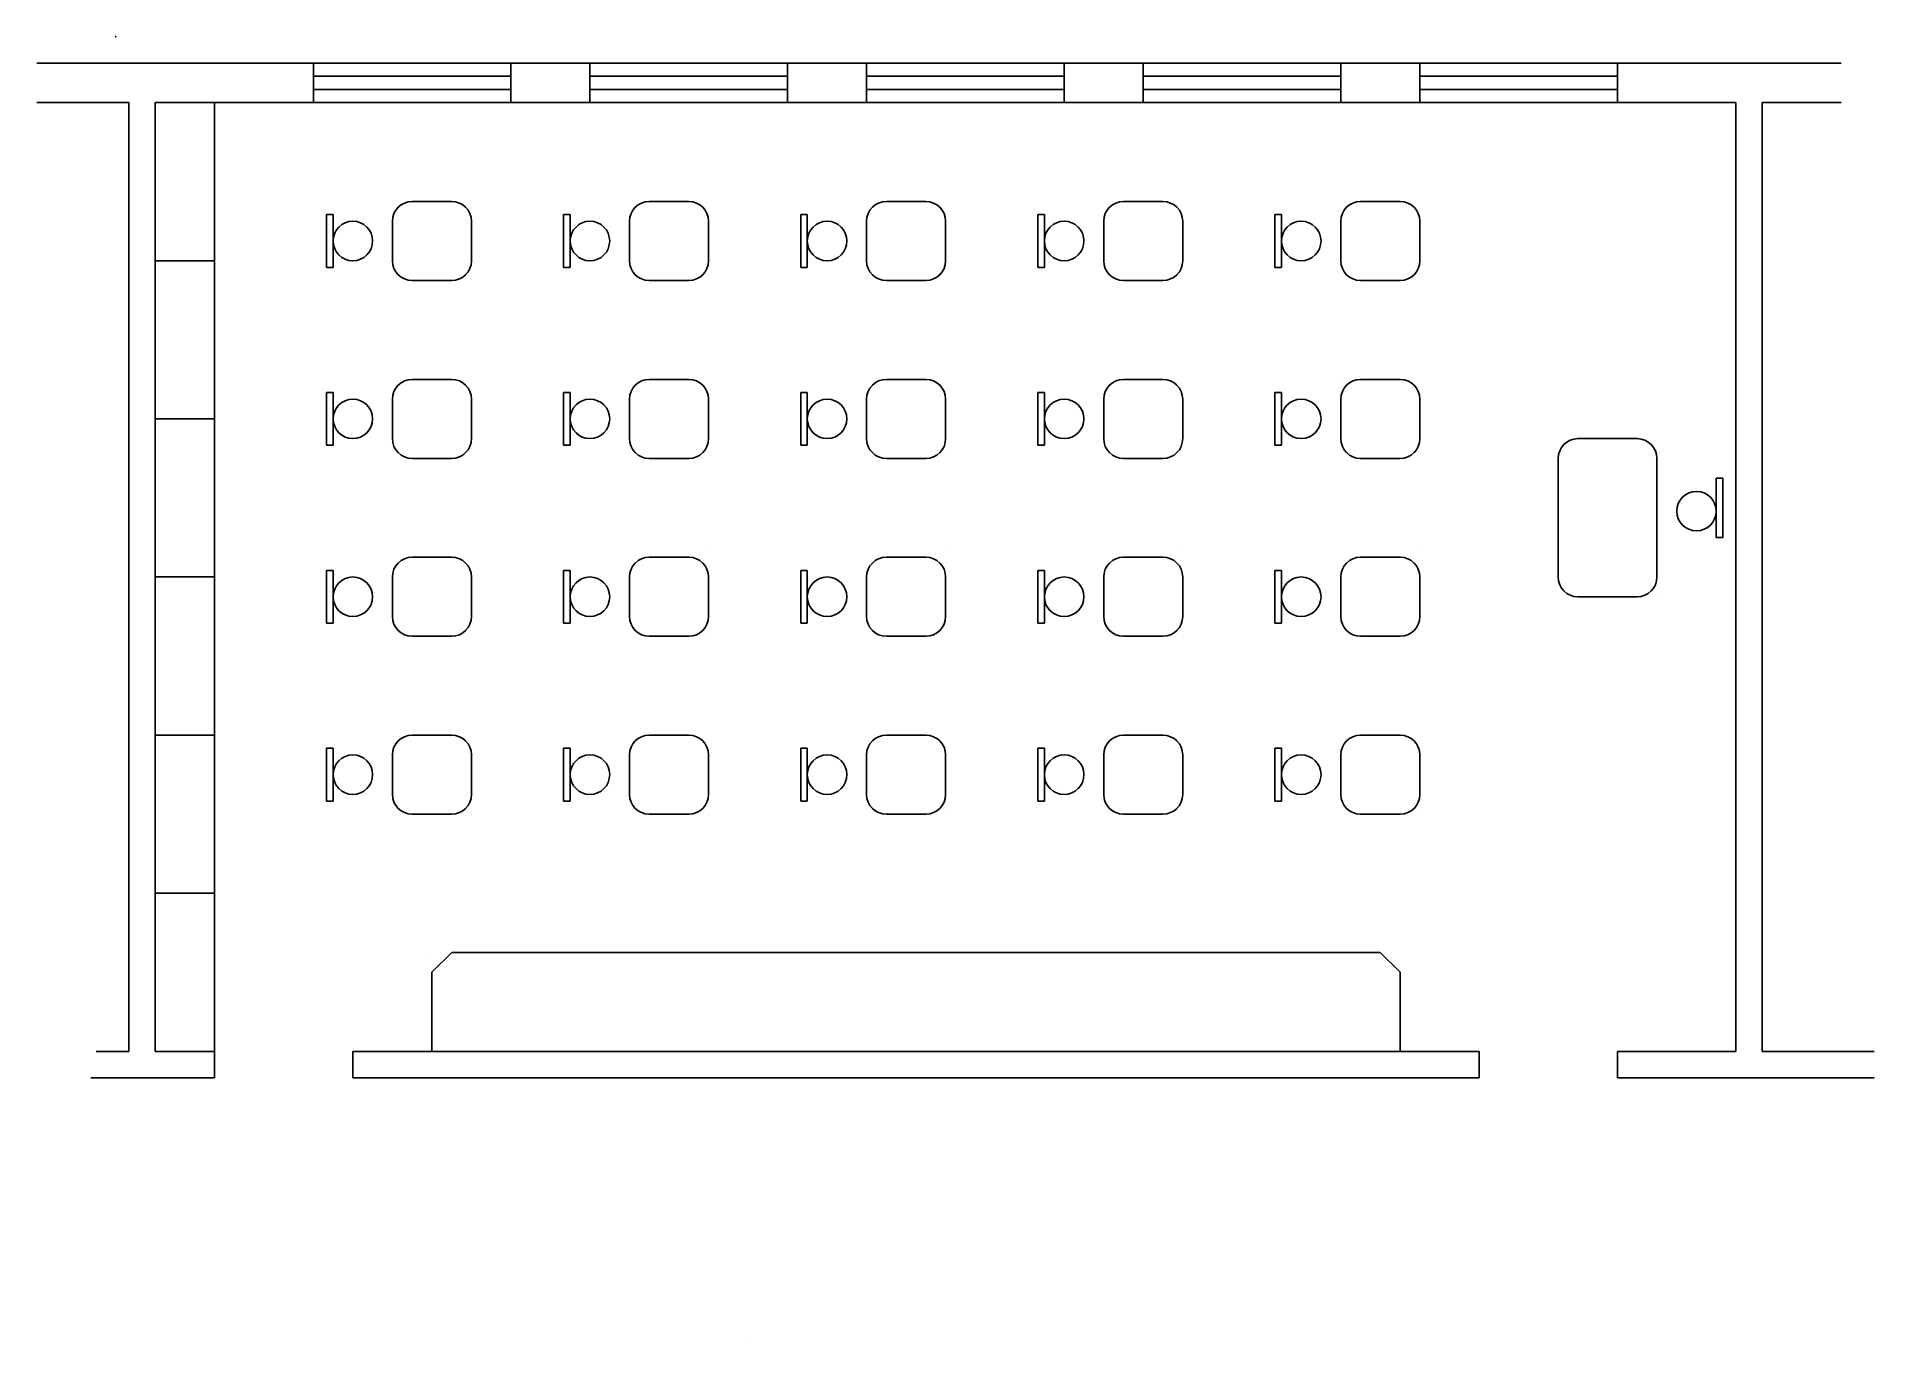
# Model space of a CAD drawing. Header units: inches. Extents: x 12 to 570, y -30 to 366.
import ezdxf

# ---------------------------------------------------------------- set-up
doc = ezdxf.new("R2010")
doc.units = ezdxf.units.IN
doc.header["$MEASUREMENT"] = 0

# ---------------------------------------------------------------- blocks, each defined once
blk = doc.blocks.new('*U24')
for p, q in [((22, 14, -31.2), (22, 14, -31.2)), ((22, 14, -31.2), (22, 14, -31.2)), ((-22, 6, 31.2), (-20, 6, 31.2)), ((-22, 6, 31.2), (-22, 0, 31.2)), ((-22, 6, 31.2), (-20, 6, 31.2)), ((-22, 6, 31.2), (-22, 0, 31.2)), ((-20, 0, 16.8), (-20, 6, 31.2)), ((-20, 6, 31.2), (-20, -2, 31.2)), ((-20, 0, 16.8), (-20, 6, 31.2)), ((-20, 6, 31.2), (-20, -2, 31.2)), ((4, 10, -31.2), (16, 10, -31.2)), ((16, 10, -31.2), (4, 10, -31.2)), ((16, 10, -31.2), (4, 10, -31.2)), ((16, 10, -31.2), (4, 10, -31.2)), ((4, 10, -31.2), (16, 10, -31.2)), ((16, 10, -31.2), (4, 10, -31.2)), ((16, 10, -31.2), (4, 10, -31.2)), ((16, 10, -31.2), (4, 10, -31.2)), ((-22, -10, -7.2), (-22, 2, -7.2)), ((-22, -10, -7.2), (-22, 2, -7.2)), ((-20, -10, -7.2), (-20, 0, 16.8)), ((-20, -10, -7.2), (-20, 0, 16.8)), ((-2, -8, -31.2), (-2, 4, -31.2)), ((-2, 4, -31.2), (-2, -8, -31.2)), ((-2, 4, -31.2), (-2, -8, -31.2)), ((-2, -8, -31.2), (-2, 4, -31.2)), ((-2, 4, -31.2), (-2, -8, -31.2)), ((-2, 4, -31.2), (-2, -8, -31.2)), ((22, -8, -31.2), (22, 4, -31.2)), ((22, -8, -31.2), (22, 4, -31.2)), ((-20, -10, -7.2), (-22, -10, -7.2)), ((-20, -10, -7.2), (-22, -10, -7.2)), ((-20, -10, -7.2), (-22, -10, -7.2)), ((-20, -10, -7.2), (-22, -10, -7.2)), ((-20, -6, 16.8), (-20, -10, -7.2)), ((-20, -6, 16.8), (-20, -10, -7.2)), ((16, -14, -31.2), (4, -14, -31.2)), ((4, -14, -31.2), (16, -14, -31.2)), ((4, -14, -31.2), (16, -14, -31.2)), ((4, -14, -31.2), (16, -14, -31.2)), ((16, -14, -31.2), (4, -14, -31.2)), ((4, -14, -31.2), (16, -14, -31.2)), ((4, -14, -31.2), (16, -14, -31.2)), ((4, -14, -31.2), (16, -14, -31.2)), ((22, -14, -31.2), (22, -14, -31.2))]:
    blk.add_line(p, q)
blk.add_circle((-14, -2, 31.2), 6)
blk.add_circle((-14, -2, 31.2), 6)
for centre, start, end in [((4, 4, -31.2), 90, 180), ((4, 4, -31.2), 90, 180), ((16, 4, -31.2), 0, 90), ((4, -8, -31.2), 180, 270), ((4, -8, -31.2), 180, 270), ((16, -8, -31.2), 270, 0), ((16, -8, -31.2), 270, 0)]:
    blk.add_arc(centre, 6, start, end)
blk = doc.blocks.new('*U25')
at = {"color": 0, "linetype": 'ByBlock', "lineweight": -2, "transparency": 16777216}
blk.add_blockref('*U24', (0, 0), dxfattribs=at)
blk = doc.blocks.new('*U21')
blk.add_blockref('*U25', (-22, 44, 31.2))
blk = doc.blocks.new('*U22')
at = {"color": 0, "linetype": 'ByBlock', "lineweight": -2, "transparency": 16777216}
blk.add_blockref('*U21', (0, 0), dxfattribs=at)

msp = doc.modelspace()

# ---------------------------------------------------------------- linework, layer by layer
for p, q in [((48, 358, -24), (12, 358, -24)), ((48, 358, -24), (528, 358, -24)), ((48, 358, -24), (96, 358, -24)), ((48, 358, -24), (528, 358, -24)), ((48, 358, -24), (96, 358, -24)), ((96, 358, -24), (96, 346, -24)), ((96, 358, -24), (156, 358, -24)), ((96, 358, -24), (96, 354, -24)), ((96, 358, -24), (96, 346, -24)), ((96, 358, -24), (156, 358, -24)), ((96, 358, -24), (96, 354, -24)), ((156, 358, -24), (156, 346, -24)), ((156, 358, -24), (156, 346, -24)), ((180, 346, -24), (180, 358, -24)), ((180, 358, -24), (240, 358, -24)), ((180, 358, -24), (180, 354, -24)), ((180, 346, -24), (180, 358, -24)), ((180, 358, -24), (240, 358, -24)), ((180, 358, -24), (180, 354, -24)), ((240, 358, -24), (240, 346, -24)), ((240, 358, -24), (240, 346, -24)), ((264, 346, -24), (264, 358, -24)), ((264, 358, -24), (324, 358, -24)), ((264, 346, -24), (264, 358, -24)), ((264, 358, -24), (324, 358, -24)), ((324, 358, -24), (324, 346, -24)), ((324, 358, -24), (348, 358, -24)), ((324, 358, -24), (324, 346, -24)), ((324, 358, -24), (348, 358, -24)), ((348, 358, -24), (348, 346, -24)), ((348, 358, -24), (348, 346, -24)), ((408, 346, -24), (408, 358, -24)), ((408, 358, -24), (432, 358, -24)), ((408, 346, -24), (408, 358, -24)), ((408, 358, -24), (432, 358, -24)), ((432, 358, -24), (432, 346, -24)), ((432, 358, -24), (432, 354, -24)), ((432, 358, -24), (432, 346, -24)), ((432, 358, -24), (432, 354, -24)), ((492, 346, -24), (492, 358, -24)), ((492, 346, -24), (492, 358, -24)), ((528, 358, -24), (536, 358, -24)), ((528, 358, -24), (536, 358, -24)), ((536, 358, -24), (560, 358, -24)), ((96, 354, -24), (156, 354, -24)), ((96, 354, -24), (96, 350, -24)), ((96, 354, -24), (156, 354, -24)), ((96, 354, -24), (96, 350, -24)), ((180, 354, -24), (240, 354, -24)), ((180, 354, -24), (240, 354, -24)), ((264, 354, -24), (324, 354, -24)), ((264, 354, -24), (324, 354, -24)), ((408, 354, -24), (348, 354, -24)), ((408, 354, -24), (348, 354, -24)), ((408, 350, -24), (408, 354, -24)), ((408, 350, -24), (408, 354, -24)), ((432, 354, -24), (492, 354, -24)), ((432, 354, -24), (492, 354, -24)), ((40, 346, -24), (12, 346, -24)), ((40, 58, -24), (40, 346, -24)), ((48, 58, -24), (48, 346, -24)), ((48, 346, -24), (528, 346, -24)), ((48, 346, -24), (528, 346, -24)), ((66, 298, -24), (66, 346, -24)), ((66, 298, -24), (66, 346, -24)), ((96, 350, -24), (156, 350, -24)), ((96, 350, -24), (156, 350, -24)), ((156, 346, -24), (180, 346, -24)), ((156, 346, -24), (180, 346, -24)), ((240, 350, -24), (180, 350, -24)), ((240, 350, -24), (180, 350, -24)), ((240, 346, -24), (240, 350, -24)), ((240, 350, -24), (240, 346, -24)), ((240, 346, -24), (240, 350, -24)), ((240, 350, -24), (240, 346, -24)), ((240, 346, -24), (240, 346, -24)), ((240, 346, -24), (264, 346, -24)), ((240, 346, -24), (240, 346, -24)), ((240, 346, -24), (264, 346, -24)), ((324, 350, -24), (264, 350, -24)), ((324, 350, -24), (264, 350, -24)), ((324, 346, -24), (324, 350, -24)), ((324, 346, -24), (324, 350, -24)), ((348, 346, -24), (348, 350, -24)), ((348, 350, -24), (408, 350, -24)), ((348, 346, -24), (348, 350, -24)), ((348, 350, -24), (408, 350, -24)), ((348, 346, -24), (408, 346, -24)), ((348, 346, -24), (348, 346, -24)), ((348, 346, -24), (348, 346, -24)), ((348, 346, -24), (348, 346, -24)), ((348, 346, -24), (348, 346, -24)), ((348, 346, -24), (348, 346, -24)), ((348, 346, -24), (408, 346, -24)), ((348, 346, -24), (348, 346, -24)), ((348, 346, -24), (348, 346, -24)), ((348, 346, -24), (348, 346, -24)), ((348, 346, -24), (348, 346, -24)), ((348, 346, -24), (348, 346, -24)), ((432, 350, -24), (492, 350, -24)), ((432, 350, -24), (492, 350, -24)), ((432, 346, -24), (492, 346, -24)), ((432, 346, -24), (492, 346, -24)), ((432, 346, -24), (492, 346, -24)), ((432, 346, -24), (492, 346, -24)), ((528, 58, -24), (528, 346, -24)), ((528, 58, -24), (528, 346, -24)), ((528, 346, -24), (528, 346, -24)), ((528, 346, -24), (528, 316)), ((536, 58, -24), (536, 346, -24)), ((536, 58, -24), (536, 346, -24)), ((536, 346, -24), (560, 346, -24)), ((126, 316, -24), (138, 316, -24)), ((138, 316, -24), (126, 316, -24)), ((126, 316, -24), (138, 316, -24)), ((138, 316, -24), (126, 316, -24)), ((210, 316, -24), (198, 316, -24)), ((210, 316, -24), (198, 316, -24)), ((282, 316, -24), (270, 316, -24)), ((282, 316, -24), (270, 316, -24)), ((354, 316, -24), (342, 316, -24)), ((354, 316, -24), (342, 316, -24)), ((426, 316, -24), (414, 316, -24)), ((426, 316, -24), (414, 316, -24)), ((426, 316, -24), (414, 316, -24)), ((426, 316, -24), (414, 316, -24)), ((100, 312, 38.4), (102, 312, 38.4)), ((100, 312, 38.4), (100, 306, 38.4)), ((100, 312, 38.4), (102, 312, 38.4)), ((100, 312, 38.4), (100, 306, 38.4)), ((100, 296), (100, 308)), ((100, 296), (100, 308)), ((102, 306, 24), (102, 312, 38.4)), ((102, 312, 38.4), (102, 304, 38.4)), ((102, 306, 24), (102, 312, 38.4)), ((102, 312, 38.4), (102, 304, 38.4)), ((120, 298, -24), (120, 310, -24)), ((120, 310, -24), (120, 298, -24)), ((120, 298, -24), (120, 310, -24)), ((120, 310, -24), (120, 298, -24)), ((144, 298, -24), (144, 310, -24)), ((144, 298, -24), (144, 310, -24)), ((172, 312, 38.4), (174, 312, 38.4)), ((172, 312, 38.4), (172, 306, 38.4)), ((172, 312, 38.4), (174, 312, 38.4)), ((172, 312, 38.4), (172, 306, 38.4)), ((172, 296), (172, 308)), ((172, 296), (172, 308)), ((174, 306, 24), (174, 312, 38.4)), ((174, 312, 38.4), (174, 304, 38.4)), ((174, 306, 24), (174, 312, 38.4)), ((174, 312, 38.4), (174, 304, 38.4)), ((192, 310, -24), (192, 298, -24)), ((192, 310, -24), (192, 298, -24)), ((216, 298, -24), (216, 310, -24)), ((216, 298, -24), (216, 310, -24)), ((244, 312, 38.4), (246, 312, 38.4)), ((244, 312, 38.4), (244, 306, 38.4)), ((244, 312, 38.4), (246, 312, 38.4)), ((244, 312, 38.4), (244, 306, 38.4)), ((244, 296), (244, 308)), ((244, 296), (244, 308)), ((246, 306, 24), (246, 312, 38.4)), ((246, 312, 38.4), (246, 304, 38.4)), ((246, 306, 24), (246, 312, 38.4)), ((246, 312, 38.4), (246, 304, 38.4)), ((264, 310, -24), (264, 298, -24)), ((264, 310, -24), (264, 298, -24)), ((288, 298, -24), (288, 310, -24)), ((288, 298, -24), (288, 310, -24)), ((316, 312, 38.4), (318, 312, 38.4)), ((316, 312, 38.4), (316, 306, 38.4)), ((316, 312, 38.4), (318, 312, 38.4)), ((316, 312, 38.4), (316, 306, 38.4)), ((316, 296), (316, 308)), ((316, 296), (316, 308)), ((318, 306, 24), (318, 312, 38.4)), ((318, 312, 38.4), (318, 304, 38.4)), ((318, 306, 24), (318, 312, 38.4)), ((318, 312, 38.4), (318, 304, 38.4)), ((336, 310, -24), (336, 298, -24)), ((336, 310, -24), (336, 298, -24)), ((360, 298, -24), (360, 310, -24)), ((360, 298, -24), (360, 310, -24)), ((388, 312, 38.4), (390, 312, 38.4)), ((388, 312, 38.4), (388, 306, 38.4)), ((388, 312, 38.4), (390, 312, 38.4)), ((388, 312, 38.4), (388, 306, 38.4)), ((388, 296), (388, 308)), ((388, 296), (388, 308)), ((390, 306, 24), (390, 312, 38.4)), ((390, 312, 38.4), (390, 304, 38.4)), ((390, 306, 24), (390, 312, 38.4)), ((390, 312, 38.4), (390, 304, 38.4)), ((408, 310, -24), (408, 298, -24)), ((408, 310, -24), (408, 300, -24)), ((408, 310, -24), (408, 298, -24)), ((432, 298, -24), (432, 310, -24)), ((432, 298, -24), (432, 310, -24)), ((432, 298, -24), (432, 310, -24)), ((432, 298, -24), (432, 310, -24)), ((432, 298, -24), (432, 310, -24)), ((432, 298, -24), (432, 310, -24)), ((102, 296), (102, 306, 24)), ((102, 296), (102, 306, 24)), ((120, 298, -24), (120, 304, -24)), ((120, 298, -24), (120, 304, -24)), ((144, 304, -24), (144, 304, -24)), ((144, 304, -24), (144, 304, -24)), ((174, 296), (174, 306, 24)), ((174, 296), (174, 306, 24)), ((192, 298, -24), (192, 304, -24)), ((192, 298, -24), (192, 304, -24)), ((216, 304, -24), (216, 304, -24)), ((216, 304, -24), (216, 304, -24)), ((246, 296), (246, 306, 24)), ((246, 296), (246, 306, 24)), ((264, 298, -24), (264, 304, -24)), ((264, 298, -24), (264, 304, -24)), ((288, 304, -24), (288, 304, -24)), ((288, 304, -24), (288, 304, -24)), ((318, 296), (318, 306, 24)), ((318, 296), (318, 306, 24)), ((336, 298, -24), (336, 304, -24)), ((336, 298, -24), (336, 304, -24)), ((360, 304, -24), (360, 304, -24)), ((360, 304, -24), (360, 304, -24)), ((390, 296), (390, 306, 24)), ((390, 296), (390, 306, 24)), ((408, 298, -24), (408, 304, -24)), ((408, 298, -24), (408, 304, -24)), ((432, 298, -24), (432, 304, -24)), ((432, 304, -24), (432, 304, -24)), ((432, 298, -24), (432, 304, -24)), ((432, 304, -24), (432, 304, -24)), ((66, 298, -24), (48, 298, -24)), ((66, 298, -24), (48, 298, -24)), ((66, 250, -24), (66, 298, -24)), ((66, 250, -24), (66, 298, -24)), ((102, 296), (100, 296)), ((102, 296), (100, 296)), ((102, 296), (100, 296)), ((102, 296), (100, 296)), ((102, 300, 24), (102, 296)), ((102, 300, 24), (102, 296)), ((174, 296), (172, 296)), ((174, 296), (172, 296)), ((174, 296), (172, 296)), ((174, 296), (172, 296)), ((174, 300, 24), (174, 296)), ((174, 300, 24), (174, 296)), ((246, 296), (244, 296)), ((246, 296), (244, 296)), ((246, 296), (244, 296)), ((246, 296), (244, 296)), ((246, 300, 24), (246, 296)), ((246, 300, 24), (246, 296)), ((318, 296), (316, 296)), ((318, 296), (316, 296)), ((318, 296), (316, 296)), ((318, 296), (316, 296)), ((318, 300, 24), (318, 296)), ((318, 300, 24), (318, 296)), ((390, 296), (388, 296)), ((390, 296), (388, 296)), ((390, 296), (388, 296)), ((390, 296), (388, 296)), ((390, 300, 24), (390, 296)), ((390, 300, 24), (390, 296)), ((138, 292, -24), (126, 292, -24)), ((126, 292, -24), (138, 292, -24)), ((138, 292, -24), (126, 292, -24)), ((126, 292, -24), (138, 292, -24)), ((198, 292, -24), (210, 292, -24)), ((198, 292, -24), (210, 292, -24)), ((270, 292, -24), (282, 292, -24)), ((270, 292, -24), (282, 292, -24)), ((342, 292, -24), (354, 292, -24)), ((342, 292, -24), (354, 292, -24)), ((414, 292, -24), (426, 292, -24)), ((414, 292, -24), (426, 292, -24)), ((414, 292, -24), (426, 292, -24)), ((414, 292, -24), (426, 292, -24)), ((100, 258, 38.4), (102, 258, 38.4)), ((100, 258, 38.4), (100, 252, 38.4)), ((100, 258, 38.4), (102, 258, 38.4)), ((100, 258, 38.4), (100, 252, 38.4)), ((102, 252, 24), (102, 258, 38.4)), ((102, 258, 38.4), (102, 250, 38.4)), ((102, 252, 24), (102, 258, 38.4)), ((102, 258, 38.4), (102, 250, 38.4)), ((126, 262, -24), (138, 262, -24)), ((138, 262, -24), (126, 262, -24)), ((126, 262, -24), (138, 262, -24)), ((138, 262, -24), (126, 262, -24)), ((172, 258, 38.4), (174, 258, 38.4)), ((172, 258, 38.4), (172, 252, 38.4)), ((172, 258, 38.4), (174, 258, 38.4)), ((172, 258, 38.4), (172, 252, 38.4)), ((174, 252, 24), (174, 258, 38.4)), ((174, 258, 38.4), (174, 250, 38.4)), ((174, 252, 24), (174, 258, 38.4)), ((174, 258, 38.4), (174, 250, 38.4)), ((210, 262, -24), (198, 262, -24)), ((210, 262, -24), (198, 262, -24)), ((244, 258, 38.4), (246, 258, 38.4)), ((244, 258, 38.4), (244, 252, 38.4)), ((244, 258, 38.4), (246, 258, 38.4)), ((244, 258, 38.4), (244, 252, 38.4)), ((246, 252, 24), (246, 258, 38.4)), ((246, 258, 38.4), (246, 250, 38.4)), ((246, 252, 24), (246, 258, 38.4)), ((246, 258, 38.4), (246, 250, 38.4)), ((282, 262, -24), (270, 262, -24)), ((282, 262, -24), (270, 262, -24)), ((316, 258, 38.4), (318, 258, 38.4)), ((316, 258, 38.4), (316, 252, 38.4)), ((316, 258, 38.4), (318, 258, 38.4)), ((316, 258, 38.4), (316, 252, 38.4)), ((318, 252, 24), (318, 258, 38.4)), ((318, 258, 38.4), (318, 250, 38.4)), ((318, 252, 24), (318, 258, 38.4)), ((318, 258, 38.4), (318, 250, 38.4)), ((354, 262, -24), (342, 262, -24)), ((354, 262, -24), (342, 262, -24)), ((388, 258, 38.4), (390, 258, 38.4)), ((388, 258, 38.4), (388, 252, 38.4)), ((388, 258, 38.4), (390, 258, 38.4)), ((388, 258, 38.4), (388, 252, 38.4)), ((390, 252, 24), (390, 258, 38.4)), ((390, 258, 38.4), (390, 250, 38.4)), ((390, 252, 24), (390, 258, 38.4)), ((390, 258, 38.4), (390, 250, 38.4)), ((408, 262, -24), (408, 262, -24)), ((408, 262, -24), (408, 262, -24)), ((426, 262, -24), (414, 262, -24)), ((426, 262, -24), (414, 262, -24)), ((426, 262, -24), (414, 262, -24)), ((426, 262, -24), (414, 262, -24)), ((100, 242), (100, 254)), ((100, 242), (100, 254)), ((102, 242), (102, 252, 24)), ((102, 242), (102, 252, 24)), ((120, 244, -24), (120, 256, -24)), ((120, 256, -24), (120, 244, -24)), ((120, 244, -24), (120, 256, -24)), ((120, 256, -24), (120, 244, -24)), ((144, 244, -24), (144, 256, -24)), ((144, 244, -24), (144, 256, -24)), ((172, 242), (172, 254)), ((172, 242), (172, 254)), ((174, 242), (174, 252, 24)), ((174, 242), (174, 252, 24)), ((192, 256, -24), (192, 244, -24)), ((192, 256, -24), (192, 244, -24)), ((216, 244, -24), (216, 256, -24)), ((216, 244, -24), (216, 256, -24)), ((244, 242), (244, 254)), ((244, 242), (244, 254)), ((246, 242), (246, 252, 24)), ((246, 242), (246, 252, 24)), ((264, 256, -24), (264, 244, -24)), ((264, 256, -24), (264, 244, -24)), ((288, 244, -24), (288, 256, -24)), ((288, 244, -24), (288, 256, -24)), ((316, 242), (316, 254)), ((316, 242), (316, 254)), ((318, 242), (318, 252, 24)), ((318, 242), (318, 252, 24)), ((336, 256, -24), (336, 244, -24)), ((336, 256, -24), (336, 244, -24)), ((360, 244, -24), (360, 256, -24)), ((360, 244, -24), (360, 256, -24)), ((388, 242), (388, 254)), ((388, 242), (388, 254)), ((390, 242), (390, 252, 24)), ((390, 242), (390, 252, 24)), ((408, 256, -24), (408, 244, -24)), ((408, 256, -24), (408, 244, -24)), ((432, 244, -24), (432, 256, -24)), ((432, 244, -24), (432, 256, -24)), ((432, 244, -24), (432, 256, -24)), ((432, 244, -24), (432, 256, -24)), ((432, 244, -24), (432, 256, -24)), ((432, 244, -24), (432, 256, -24)), ((66, 250, -24), (48, 250, -24)), ((66, 250, -24), (48, 250, -24)), ((66, 202, -24), (66, 250, -24)), ((66, 202, -24), (66, 250, -24)), ((102, 246, 24), (102, 242)), ((102, 246, 24), (102, 242)), ((174, 246, 24), (174, 242)), ((174, 246, 24), (174, 242)), ((246, 246, 24), (246, 242)), ((246, 246, 24), (246, 242)), ((318, 246, 24), (318, 242)), ((318, 246, 24), (318, 242)), ((390, 246, 24), (390, 242)), ((390, 246, 24), (390, 242)), ((102, 242), (100, 242)), ((102, 242), (100, 242)), ((102, 242), (100, 242)), ((102, 242), (100, 242)), ((174, 242), (172, 242)), ((174, 242), (172, 242)), ((174, 242), (172, 242)), ((174, 242), (172, 242)), ((246, 242), (244, 242)), ((246, 242), (244, 242)), ((246, 242), (244, 242)), ((246, 242), (244, 242)), ((318, 242), (316, 242)), ((318, 242), (316, 242)), ((318, 242), (316, 242)), ((318, 242), (316, 242)), ((390, 242), (388, 242)), ((390, 242), (388, 242)), ((390, 242), (388, 242)), ((390, 242), (388, 242)), ((498, 244, -24), (480, 244, -24)), ((138, 238, -24), (126, 238, -24)), ((126, 238, -24), (138, 238, -24)), ((138, 238, -24), (126, 238, -24)), ((126, 238, -24), (138, 238, -24)), ((198, 238, -24), (210, 238, -24)), ((198, 238, -24), (210, 238, -24)), ((270, 238, -24), (282, 238, -24)), ((270, 238, -24), (282, 238, -24)), ((342, 238, -24), (354, 238, -24)), ((342, 238, -24), (354, 238, -24)), ((414, 238, -24), (426, 238, -24)), ((414, 238, -24), (426, 238, -24)), ((414, 238, -24), (426, 238, -24)), ((414, 238, -24), (426, 238, -24)), ((474, 238, -24), (474, 202, -24)), ((504, 238, -24), (504, 222, -24)), ((524, 232, 48), (522, 232, 48)), ((522, 232, 48), (522, 228, 48)), ((522, 224, 72), (522, 230, 86.4)), ((522, 230, 86.4), (522, 222, 86.4)), ((522, 224, 72), (522, 230, 86.4)), ((522, 230, 86.4), (522, 222, 86.4)), ((524, 214, 48), (524, 232, 48)), ((522, 228, 48), (522, 224, 72)), ((522, 214, 48), (522, 224, 72)), ((504, 222, -24), (504, 216, -24)), ((504, 202, -24), (504, 220, -24)), ((522, 218, 72), (522, 214, 48)), ((522, 218, 72), (522, 214, 48)), ((522, 214, 48), (524, 214, 48)), ((522, 214, 48), (524, 214, 48)), ((126, 208, -24), (138, 208, -24)), ((138, 208, -24), (126, 208, -24)), ((126, 208, -24), (138, 208, -24)), ((138, 208, -24), (126, 208, -24)), ((270, 208, -24), (282, 208, -24)), ((282, 208, -24), (270, 208, -24)), ((282, 208, -24), (270, 208, -24)), ((282, 208, -24), (270, 208, -24)), ((270, 208, -24), (282, 208, -24)), ((282, 208, -24), (270, 208, -24)), ((282, 208, -24), (270, 208, -24)), ((282, 208, -24), (270, 208, -24)), ((288, 212, -24), (288, 212, -24)), ((288, 212, -24), (288, 212, -24)), ((288, 212, -24), (288, 212, -24)), ((354, 208, -24), (342, 208, -24)), ((354, 208, -24), (342, 208, -24)), ((354, 208, -24), (342, 208, -24)), ((354, 208, -24), (342, 208, -24)), ((354, 208, -24), (342, 208, -24)), ((354, 208, -24), (342, 208, -24)), ((360, 212, -24), (360, 212, -24)), ((360, 212, -24), (360, 212, -24)), ((360, 212, -24), (360, 212, -24)), ((360, 212, -24), (360, 212, -24)), ((426, 208, -24), (414, 208, -24)), ((426, 208, -24), (414, 208, -24)), ((426, 208, -24), (414, 208, -24)), ((426, 208, -24), (414, 208, -24)), ((426, 208, -24), (414, 208, -24)), ((426, 208, -24), (414, 208, -24)), ((426, 208, -24), (414, 208, -24)), ((426, 208, -24), (414, 208, -24)), ((432, 212, -24), (432, 212, -24)), ((432, 212, -24), (432, 212, -24)), ((66, 202, -24), (48, 202, -24)), ((66, 202, -24), (48, 202, -24)), ((66, 154, -24), (66, 202, -24)), ((66, 154, -24), (66, 202, -24)), ((100, 204, 38.4), (102, 204, 38.4)), ((100, 204, 38.4), (100, 198, 38.4)), ((100, 204, 38.4), (102, 204, 38.4)), ((100, 204, 38.4), (100, 198, 38.4)), ((102, 198, 24), (102, 204, 38.4)), ((102, 204, 38.4), (102, 196, 38.4)), ((102, 198, 24), (102, 204, 38.4)), ((102, 204, 38.4), (102, 196, 38.4)), ((120, 190, -24), (120, 202, -24)), ((120, 202, -24), (120, 190, -24)), ((120, 190, -24), (120, 202, -24)), ((120, 202, -24), (120, 190, -24)), ((144, 190, -24), (144, 202, -24)), ((144, 190, -24), (144, 202, -24)), ((244, 204, 38.4), (246, 204, 38.4)), ((244, 204, 38.4), (244, 198, 38.4)), ((244, 204, 38.4), (246, 204, 38.4)), ((244, 204, 38.4), (244, 198, 38.4)), ((246, 198, 24), (246, 204, 38.4)), ((246, 204, 38.4), (246, 196, 38.4)), ((246, 198, 24), (246, 204, 38.4)), ((246, 204, 38.4), (246, 196, 38.4)), ((264, 190, -24), (264, 202, -24)), ((264, 202, -24), (264, 190, -24)), ((264, 202, -24), (264, 190, -24)), ((264, 190, -24), (264, 202, -24)), ((264, 202, -24), (264, 190, -24)), ((264, 202, -24), (264, 190, -24)), ((288, 190, -24), (288, 202, -24)), ((288, 190, -24), (288, 202, -24)), ((316, 204, 38.4), (318, 204, 38.4)), ((316, 204, 38.4), (316, 198, 38.4)), ((316, 204, 38.4), (318, 204, 38.4)), ((316, 204, 38.4), (316, 198, 38.4)), ((318, 198, 24), (318, 204, 38.4)), ((318, 204, 38.4), (318, 196, 38.4)), ((318, 198, 24), (318, 204, 38.4)), ((318, 204, 38.4), (318, 196, 38.4)), ((336, 202, -24), (336, 190, -24)), ((336, 202, -24), (336, 190, -24)), ((336, 202, -24), (336, 190, -24)), ((336, 202, -24), (336, 190, -24)), ((360, 190, -24), (360, 202, -24)), ((360, 190, -24), (360, 202, -24)), ((388, 204, 38.4), (390, 204, 38.4)), ((388, 204, 38.4), (388, 198, 38.4)), ((388, 204, 38.4), (390, 204, 38.4)), ((388, 204, 38.4), (388, 198, 38.4)), ((390, 198, 24), (390, 204, 38.4)), ((390, 204, 38.4), (390, 196, 38.4)), ((390, 198, 24), (390, 204, 38.4)), ((390, 204, 38.4), (390, 196, 38.4)), ((408, 202, -24), (408, 190, -24)), ((408, 202, -24), (408, 190, -24)), ((408, 202, -24), (408, 190, -24)), ((408, 202, -24), (408, 190, -24)), ((432, 190, -24), (432, 202, -24)), ((432, 190, -24), (432, 202, -24)), ((432, 190, -24), (432, 202, -24)), ((432, 190, -24), (432, 202, -24)), ((432, 190, -24), (432, 202, -24)), ((432, 190, -24), (432, 202, -24)), ((432, 190, -24), (432, 202, -24)), ((432, 190, -24), (432, 202, -24)), ((432, 190, -24), (432, 202, -24)), ((432, 190, -24), (432, 202, -24)), ((100, 188), (100, 200)), ((100, 188), (100, 200)), ((102, 188), (102, 198, 24)), ((102, 188), (102, 198, 24)), ((244, 188), (244, 200)), ((244, 188), (244, 200)), ((246, 188), (246, 198, 24)), ((246, 188), (246, 198, 24)), ((316, 188), (316, 200)), ((316, 188), (316, 200)), ((318, 188), (318, 198, 24)), ((318, 188), (318, 198, 24)), ((388, 188), (388, 200)), ((388, 188), (388, 200)), ((390, 188), (390, 198, 24)), ((390, 188), (390, 198, 24)), ((480, 196, -24), (498, 196, -24)), ((504, 196, -24), (504, 196, -24)), ((102, 192, 24), (102, 188)), ((102, 192, 24), (102, 188)), ((246, 192, 24), (246, 188)), ((246, 192, 24), (246, 188)), ((318, 192, 24), (318, 188)), ((318, 192, 24), (318, 188)), ((390, 192, 24), (390, 188)), ((390, 192, 24), (390, 188)), ((102, 188), (100, 188)), ((102, 188), (100, 188)), ((102, 188), (100, 188)), ((102, 188), (100, 188)), ((246, 188), (244, 188)), ((246, 188), (244, 188)), ((246, 188), (244, 188)), ((246, 188), (244, 188)), ((318, 188), (316, 188)), ((318, 188), (316, 188)), ((318, 188), (316, 188)), ((318, 188), (316, 188)), ((390, 188), (388, 188)), ((390, 188), (388, 188)), ((390, 188), (388, 188)), ((390, 188), (388, 188)), ((408, 186, -24), (408, 186, -24)), ((408, 186, -24), (408, 186, -24)), ((138, 184, -24), (126, 184, -24)), ((126, 184, -24), (138, 184, -24)), ((138, 184, -24), (126, 184, -24)), ((126, 184, -24), (138, 184, -24)), ((282, 184, -24), (270, 184, -24)), ((270, 184, -24), (282, 184, -24)), ((270, 184, -24), (282, 184, -24)), ((270, 184, -24), (282, 184, -24)), ((282, 184, -24), (270, 184, -24)), ((270, 184, -24), (282, 184, -24)), ((270, 184, -24), (282, 184, -24)), ((270, 184, -24), (282, 184, -24)), ((342, 184, -24), (354, 184, -24)), ((342, 184, -24), (354, 184, -24)), ((342, 184, -24), (354, 184, -24)), ((342, 184, -24), (354, 184, -24)), ((342, 184, -24), (354, 184, -24)), ((342, 184, -24), (354, 184, -24)), ((360, 184, -24), (360, 184, -24)), ((360, 184, -24), (360, 184, -24)), ((360, 184, -24), (360, 184, -24)), ((360, 184, -24), (360, 184, -24)), ((414, 184, -24), (426, 184, -24)), ((414, 184, -24), (426, 184, -24)), ((414, 184, -24), (426, 184, -24)), ((414, 184, -24), (426, 184, -24)), ((414, 184, -24), (426, 184, -24)), ((414, 184, -24), (426, 184, -24)), ((66, 154, -24), (48, 154, -24)), ((66, 154, -24), (48, 154, -24)), ((66, 106, -24), (66, 154, -24)), ((66, 106, -24), (66, 154, -24)), ((138, 154, -24), (126, 154, -24)), ((138, 154, -24), (126, 154, -24)), ((138, 154, -24), (126, 154, -24)), ((138, 154, -24), (126, 154, -24)), ((138, 154, -24), (126, 154, -24)), ((138, 154, -24), (126, 154, -24)), ((210, 154, -24), (198, 154, -24)), ((210, 154, -24), (198, 154, -24)), ((210, 154, -24), (198, 154, -24)), ((210, 154, -24), (198, 154, -24)), ((210, 154, -24), (198, 154, -24)), ((210, 154, -24), (198, 154, -24)), ((282, 154, -24), (270, 154, -24)), ((282, 154, -24), (270, 154, -24)), ((282, 154, -24), (270, 154, -24)), ((282, 154, -24), (270, 154, -24)), ((282, 154, -24), (270, 154, -24)), ((282, 154, -24), (270, 154, -24)), ((354, 154, -24), (342, 154, -24)), ((354, 154, -24), (342, 154, -24)), ((354, 154, -24), (342, 154, -24)), ((354, 154, -24), (342, 154, -24)), ((354, 154, -24), (342, 154, -24)), ((354, 154, -24), (342, 154, -24)), ((414, 154, -24), (426, 154, -24)), ((414, 154, -24), (426, 154, -24)), ((426, 154, -24), (414, 154, -24)), ((426, 154, -24), (414, 154, -24)), ((426, 154, -24), (414, 154, -24)), ((426, 154, -24), (414, 154, -24)), ((426, 154, -24), (414, 154, -24)), ((426, 154, -24), (414, 154, -24)), ((100, 150, 38.4), (102, 150, 38.4)), ((100, 150, 38.4), (100, 144, 38.4)), ((100, 150, 38.4), (102, 150, 38.4)), ((100, 150, 38.4), (100, 144, 38.4)), ((100, 134), (100, 146)), ((100, 134), (100, 146)), ((102, 144, 24), (102, 150, 38.4)), ((102, 150, 38.4), (102, 142, 38.4)), ((102, 144, 24), (102, 150, 38.4)), ((102, 150, 38.4), (102, 142, 38.4)), ((120, 148, -24), (120, 136, -24)), ((120, 148, -24), (120, 136, -24)), ((120, 148, -24), (120, 136, -24)), ((120, 148, -24), (120, 136, -24)), ((144, 136, -24), (144, 148, -24)), ((144, 136, -24), (144, 148, -24)), ((144, 136, -24), (144, 148, -24)), ((144, 136, -24), (144, 148, -24)), ((172, 150, 38.4), (174, 150, 38.4)), ((172, 150, 38.4), (172, 144, 38.4)), ((172, 150, 38.4), (174, 150, 38.4)), ((172, 150, 38.4), (172, 144, 38.4)), ((172, 134), (172, 146)), ((172, 134), (172, 146)), ((174, 144, 24), (174, 150, 38.4)), ((174, 150, 38.4), (174, 142, 38.4)), ((174, 144, 24), (174, 150, 38.4)), ((174, 150, 38.4), (174, 142, 38.4)), ((192, 148, -24), (192, 136, -24)), ((192, 148, -24), (192, 136, -24)), ((192, 148, -24), (192, 136, -24)), ((192, 148, -24), (192, 136, -24)), ((216, 136, -24), (216, 148, -24)), ((216, 136, -24), (216, 148, -24)), ((216, 136, -24), (216, 148, -24)), ((216, 136, -24), (216, 148, -24)), ((244, 150, 38.4), (246, 150, 38.4)), ((244, 150, 38.4), (244, 144, 38.4)), ((244, 150, 38.4), (246, 150, 38.4)), ((244, 150, 38.4), (244, 144, 38.4)), ((244, 134), (244, 146)), ((244, 134), (244, 146)), ((246, 144, 24), (246, 150, 38.4)), ((246, 150, 38.4), (246, 142, 38.4)), ((246, 144, 24), (246, 150, 38.4)), ((246, 150, 38.4), (246, 142, 38.4)), ((264, 148, -24), (264, 136, -24)), ((264, 148, -24), (264, 136, -24)), ((264, 148, -24), (264, 136, -24)), ((264, 148, -24), (264, 136, -24)), ((288, 136, -24), (288, 148, -24)), ((288, 136, -24), (288, 148, -24)), ((288, 136, -24), (288, 148, -24)), ((288, 136, -24), (288, 148, -24)), ((316, 150, 38.4), (318, 150, 38.4)), ((316, 150, 38.4), (316, 144, 38.4)), ((316, 150, 38.4), (318, 150, 38.4)), ((316, 150, 38.4), (316, 144, 38.4)), ((316, 134), (316, 146)), ((316, 134), (316, 146)), ((318, 144, 24), (318, 150, 38.4)), ((318, 150, 38.4), (318, 142, 38.4)), ((318, 144, 24), (318, 150, 38.4)), ((318, 150, 38.4), (318, 142, 38.4)), ((336, 148, -24), (336, 136, -24)), ((336, 148, -24), (336, 136, -24)), ((336, 148, -24), (336, 136, -24)), ((336, 148, -24), (336, 136, -24)), ((360, 136, -24), (360, 148, -24)), ((360, 136, -24), (360, 148, -24)), ((360, 136, -24), (360, 148, -24)), ((360, 136, -24), (360, 148, -24)), ((388, 150, 38.4), (390, 150, 38.4)), ((388, 150, 38.4), (388, 144, 38.4)), ((388, 150, 38.4), (390, 150, 38.4)), ((388, 150, 38.4), (388, 144, 38.4)), ((388, 134), (388, 146)), ((388, 134), (388, 146)), ((390, 144, 24), (390, 150, 38.4)), ((390, 150, 38.4), (390, 142, 38.4)), ((390, 144, 24), (390, 150, 38.4)), ((390, 150, 38.4), (390, 142, 38.4)), ((408, 136, -24), (408, 148, -24)), ((408, 136, -24), (408, 148, -24)), ((408, 148, -24), (408, 136, -24)), ((408, 148, -24), (408, 136, -24)), ((408, 148, -24), (408, 136, -24)), ((408, 148, -24), (408, 136, -24)), ((408, 148, -24), (408, 136, -24)), ((408, 148, -24), (408, 136, -24)), ((408, 148, -24), (408, 136, -24)), ((432, 136, -24), (432, 148, -24)), ((432, 136, -24), (432, 148, -24)), ((432, 136, -24), (432, 148, -24)), ((432, 136, -24), (432, 148, -24)), ((432, 136, -24), (432, 148, -24)), ((102, 134), (102, 144, 24)), ((102, 134), (102, 144, 24)), ((174, 134), (174, 144, 24)), ((174, 134), (174, 144, 24)), ((246, 134), (246, 144, 24)), ((246, 134), (246, 144, 24)), ((318, 134), (318, 144, 24)), ((318, 134), (318, 144, 24)), ((390, 134), (390, 144, 24)), ((390, 134), (390, 144, 24)), ((432, 136, -24), (432, 142, -24)), ((102, 134), (100, 134)), ((102, 134), (100, 134)), ((102, 134), (100, 134)), ((102, 134), (100, 134)), ((102, 138, 24), (102, 134)), ((102, 138, 24), (102, 134)), ((174, 134), (172, 134)), ((174, 134), (172, 134)), ((174, 134), (172, 134)), ((174, 134), (172, 134)), ((174, 138, 24), (174, 134)), ((174, 138, 24), (174, 134)), ((246, 134), (244, 134)), ((246, 134), (244, 134)), ((246, 134), (244, 134)), ((246, 134), (244, 134)), ((246, 138, 24), (246, 134)), ((246, 138, 24), (246, 134)), ((318, 134), (316, 134)), ((318, 134), (316, 134)), ((318, 134), (316, 134)), ((318, 134), (316, 134)), ((318, 138, 24), (318, 134)), ((318, 138, 24), (318, 134)), ((390, 134), (388, 134)), ((390, 134), (388, 134)), ((390, 134), (388, 134)), ((390, 134), (388, 134)), ((390, 138, 24), (390, 134)), ((390, 138, 24), (390, 134)), ((126, 130, -24), (138, 130, -24)), ((126, 130, -24), (138, 130, -24)), ((126, 130, -24), (138, 130, -24)), ((126, 130, -24), (138, 130, -24)), ((126, 130, -24), (138, 130, -24)), ((126, 130, -24), (138, 130, -24)), ((126, 130, -24), (138, 130, -24)), ((126, 130, -24), (138, 130, -24)), ((126, 130, -24), (138, 130, -24)), ((126, 130, -24), (138, 130, -24)), ((126, 130, -24), (138, 130, -24)), ((126, 130, -24), (138, 130, -24)), ((126, 130, -24), (138, 130, -24)), ((126, 130, -24), (138, 130, -24)), ((144, 130, -24), (144, 130, -24)), ((144, 130, -24), (144, 130, -24)), ((144, 130, -24), (144, 130, -24)), ((144, 130, -24), (144, 130, -24)), ((144, 130, -24), (144, 130, -24)), ((144, 130, -24), (144, 130, -24)), ((198, 130, -24), (210, 130, -24)), ((198, 130, -24), (210, 130, -24)), ((198, 130, -24), (210, 130, -24)), ((198, 130, -24), (210, 130, -24)), ((198, 130, -24), (210, 130, -24)), ((198, 130, -24), (210, 130, -24)), ((198, 130, -24), (210, 130, -24)), ((198, 130, -24), (210, 130, -24)), ((198, 130, -24), (210, 130, -24)), ((198, 130, -24), (210, 130, -24)), ((198, 130, -24), (210, 130, -24)), ((198, 130, -24), (210, 130, -24)), ((198, 130, -24), (210, 130, -24)), ((216, 130, -24), (216, 130, -24)), ((216, 130, -24), (216, 130, -24)), ((216, 130, -24), (216, 130, -24)), ((216, 130, -24), (216, 130, -24)), ((216, 130, -24), (216, 130, -24)), ((216, 130, -24), (216, 130, -24)), ((270, 130, -24), (282, 130, -24)), ((270, 130, -24), (282, 130, -24)), ((270, 130, -24), (282, 130, -24)), ((270, 130, -24), (282, 130, -24)), ((270, 130, -24), (282, 130, -24)), ((270, 130, -24), (282, 130, -24)), ((270, 130, -24), (282, 130, -24)), ((270, 130, -24), (282, 130, -24)), ((270, 130, -24), (282, 130, -24)), ((270, 130, -24), (282, 130, -24)), ((270, 130, -24), (282, 130, -24)), ((270, 130, -24), (282, 130, -24)), ((288, 130, -24), (288, 130, -24)), ((288, 130, -24), (288, 130, -24)), ((288, 130, -24), (288, 130, -24)), ((288, 130, -24), (288, 130, -24)), ((288, 130, -24), (288, 130, -24)), ((288, 130, -24), (288, 130, -24)), ((342, 130, -24), (354, 130, -24)), ((342, 130, -24), (354, 130, -24)), ((342, 130, -24), (354, 130, -24)), ((342, 130, -24), (354, 130, -24)), ((342, 130, -24), (354, 130, -24)), ((342, 130, -24), (354, 130, -24)), ((342, 130, -24), (354, 130, -24)), ((342, 130, -24), (354, 130, -24)), ((342, 130, -24), (354, 130, -24)), ((342, 130, -24), (354, 130, -24)), ((360, 130, -24), (360, 130, -24)), ((360, 130, -24), (360, 130, -24)), ((360, 130, -24), (360, 130, -24)), ((360, 130, -24), (360, 130, -24)), ((426, 130, -24), (414, 130, -24)), ((426, 130, -24), (414, 130, -24)), ((414, 130, -24), (426, 130, -24)), ((414, 130, -24), (426, 130, -24)), ((414, 130, -24), (426, 130, -24)), ((414, 130, -24), (426, 130, -24)), ((414, 130, -24), (426, 130, -24)), ((414, 130, -24), (426, 130, -24)), ((414, 130, -24), (426, 130, -24)), ((414, 130, -24), (426, 130, -24)), ((414, 130, -24), (426, 130, -24)), ((414, 130, -24), (426, 130, -24)), ((432, 130, -24), (432, 130, -24)), ((432, 130, -24), (432, 130, -24)), ((432, 130, -24), (432, 130, -24)), ((432, 130, -24), (432, 130, -24)), ((66, 106, -24), (48, 106, -24)), ((66, 106, -24), (48, 106, -24)), ((66, 58, -24), (66, 106, -24)), ((66, 58, -24), (66, 106, -24)), ((132, 88, -24), (132, 88, -24)), ((132, 82, -24), (138, 88, -24)), ((138, 88, -24), (420, 88, -24)), ((426, 82, -24), (420, 88, -24)), ((132, 82, -24), (132, 74, -24)), ((132, 58, -24), (132, 82, -24)), ((426, 58, -24), (426, 82, -24)), ((426, 58, -24), (426, 82, -24)), ((40, 58, -24), (30, 58, -24)), ((48, 58, -24), (48, 58, -24)), ((48, 58, -24), (66, 58, -24)), ((48, 58, -24), (66, 58, -24)), ((66, 58, -24), (48, 58, -24)), ((66, 50, -24), (66, 58, -24)), ((66, 50, -24), (66, 58, -24)), ((108, 58, -24), (450, 58, -24)), ((108, 50, -24), (108, 58, -24)), ((108, 58, -24), (450, 58, -24)), ((108, 58, -24), (132, 58, -24)), ((108, 58, -24), (450, 58, -24)), ((108, 50, -24), (108, 58, -24)), ((108, 58, -24), (450, 58, -24)), ((108, 58, -24), (132, 58, -24)), ((450, 58, -24), (426, 58, -24)), ((450, 58, -24), (426, 58, -24)), ((450, 58, -24), (426, 58, -24)), ((450, 58, -24), (426, 58, -24)), ((450, 58, -24), (426, 58, -24)), ((450, 58, -24), (426, 58, -24)), ((450, 58, -24), (450, 50, -24)), ((450, 58, -24), (450, 50, -24)), ((492, 58, -24), (492, 50, -24)), ((492, 58, -24), (528, 58, -24)), ((492, 58, -24), (528, 58, -24)), ((492, 58, -24), (492, 50, -24)), ((536, 58, -24), (570, 58, -24)), ((536, 58, -24), (536, 58, -24)), ((536, 58, -24), (548, 58, -24)), ((536, 58, -24), (570, 58, -24)), ((536, 58, -24), (536, 58, -24)), ((536, 58, -24), (548, 58, -24)), ((46.4, 50, -24), (28.4, 50, -24)), ((48, 50, -24), (46.4, 50, -24)), ((48, 50, -24), (48, 50, -24)), ((48, 50, -24), (66, 50, -24)), ((48, 50, -24), (48, 50, -24)), ((48, 50, -24), (66, 50, -24)), ((48, 50, -24), (48, 50, -24)), ((48, 50, -24), (66, 50, -24)), ((48, 50, -24), (48, 50, -24)), ((48, 50, -24), (66, 50, -24)), ((108, 50, -24), (450, 50, -24)), ((108, 50, -24), (450, 50, -24)), ((492, 50, -24), (528, 50, -24)), ((492, 50, -24), (528, 50, -24)), ((528, 50, -24), (540, 50, -24)), ((528, 50, -24), (540, 50, -24)), ((540, 50, -24), (570, 50, -24)), ((540, 50, -24), (570, 50, -24)), ((228, -30), (228, -30))]:
    msp.add_line(p, q)
for centre in [(108, 304, 38.4), (108, 304, 38.4), (180, 304, 38.4), (180, 304, 38.4), (252, 304, 38.4), (252, 304, 38.4), (324, 304, 38.4), (324, 304, 38.4), (396, 304, 38.4), (396, 304, 38.4), (108, 250, 38.4), (108, 250, 38.4), (180, 250, 38.4), (180, 250, 38.4), (252, 250, 38.4), (252, 250, 38.4), (324, 250, 38.4), (324, 250, 38.4), (396, 250, 38.4), (396, 250, 38.4), (516, 222, 86.4), (108, 196, 38.4), (108, 196, 38.4), (252, 196, 38.4), (252, 196, 38.4), (324, 196, 38.4), (324, 196, 38.4), (396, 196, 38.4), (396, 196, 38.4), (108, 142, 38.4), (108, 142, 38.4), (180, 142, 38.4), (180, 142, 38.4), (252, 142, 38.4), (252, 142, 38.4), (324, 142, 38.4), (324, 142, 38.4), (396, 142, 38.4), (396, 142, 38.4)]:
    msp.add_circle(centre, 6)
for centre, start, end in [((126, 310, -24), 90, 180), ((126, 310, -24), 90, 180), ((138, 310, -24), 0, 90), ((138, 310, -24), 0, 90), ((198, 310, -24), 90, 180), ((198, 310, -24), 90, 180), ((210, 310, -24), 0, 90), ((210, 310, -24), 0, 90), ((270, 310, -24), 90, 180), ((270, 310, -24), 90, 180), ((282, 310, -24), 0, 90), ((282, 310, -24), 0, 90), ((342, 310, -24), 90, 180), ((342, 310, -24), 90, 180), ((354, 310, -24), 0, 90), ((354, 310, -24), 0, 90), ((414, 310, -24), 90, 180), ((414, 310, -24), 90, 180), ((426, 310, -24), 0, 90), ((426, 310, -24), 0, 90), ((126, 298, -24), 180, 270), ((126, 298, -24), 180, 270), ((138, 298, -24), 270, 0), ((198, 298, -24), 180, 270), ((198, 298, -24), 180, 270), ((210, 298, -24), 270, 0), ((210, 298, -24), 270, 0), ((270, 298, -24), 180, 270), ((270, 298, -24), 180, 270), ((282, 298, -24), 270, 0), ((282, 298, -24), 270, 0), ((342, 298, -24), 180, 270), ((342, 298, -24), 180, 270), ((354, 298, -24), 270, 0), ((354, 298, -24), 270, 0), ((414, 298, -24), 180, 270), ((414, 298, -24), 180, 270), ((426, 298, -24), 270, 0), ((426, 298, -24), 270, 0), ((126, 256, -24), 90, 180), ((126, 256, -24), 90, 180), ((138, 256, -24), 0, 90), ((138, 256, -24), 0, 90), ((198, 256, -24), 90, 180), ((198, 256, -24), 90, 180), ((210, 256, -24), 0, 90), ((210, 256, -24), 0, 90), ((270, 256, -24), 90, 180), ((270, 256, -24), 90, 180), ((282, 256, -24), 0, 90), ((282, 256, -24), 0, 90), ((342, 256, -24), 90, 180), ((342, 256, -24), 90, 180), ((354, 256, -24), 0, 90), ((354, 256, -24), 0, 90), ((414, 256, -24), 90, 180), ((414, 256, -24), 90, 180), ((426, 256, -24), 0, 90), ((426, 256, -24), 0, 90), ((126, 244, -24), 180, 270), ((126, 244, -24), 180, 270), ((138, 244, -24), 270, 0), ((138, 244, -24), 270, 0), ((198, 244, -24), 180, 270), ((198, 244, -24), 180, 270), ((210, 244, -24), 270, 0), ((210, 244, -24), 270, 0), ((270, 244, -24), 180, 270), ((270, 244, -24), 180, 270), ((282, 244, -24), 270, 0), ((282, 244, -24), 270, 0), ((342, 244, -24), 180, 270), ((342, 244, -24), 180, 270), ((354, 244, -24), 270, 0), ((354, 244, -24), 270, 0), ((414, 244, -24), 180, 270), ((414, 244, -24), 180, 270), ((426, 244, -24), 270, 0), ((426, 244, -24), 270, 0), ((480, 238, -24), 90, 180), ((498, 238, -24), 0, 90), ((126, 202, -24), 90, 180), ((126, 202, -24), 90, 180), ((138, 202, -24), 0, 90), ((138, 202, -24), 0, 90), ((270, 202, -24), 90, 180), ((270, 202, -24), 90, 180), ((282, 202, -24), 0, 90), ((282, 202, -24), 0, 90), ((342, 202, -24), 90, 180), ((342, 202, -24), 90, 180), ((354, 202, -24), 0, 90), ((354, 202, -24), 0, 90), ((414, 202, -24), 90, 180), ((414, 202, -24), 90, 180), ((426, 202, -24), 0, 90), ((426, 202, -24), 0, 90), ((480, 202, -24), 180, 270), ((498, 202, -24), 270, 0), ((126, 190, -24), 180, 270), ((126, 190, -24), 180, 270), ((138, 190, -24), 270, 0), ((138, 190, -24), 270, 0), ((270, 190, -24), 180, 270), ((270, 190, -24), 180, 270), ((282, 190, -24), 270, 0), ((282, 190, -24), 270, 0), ((342, 190, -24), 180, 270), ((342, 190, -24), 180, 270), ((354, 190, -24), 270, 0), ((354, 190, -24), 270, 0), ((414, 190, -24), 180, 270), ((414, 190, -24), 180, 270), ((426, 190, -24), 270, 0), ((426, 190, -24), 270, 0), ((126, 148, -24), 90, 180), ((126, 148, -24), 90, 180), ((138, 148, -24), 0, 90), ((138, 148, -24), 0, 90), ((198, 148, -24), 90, 180), ((198, 148, -24), 90, 180), ((210, 148, -24), 0, 90), ((210, 148, -24), 0, 90), ((270, 148, -24), 90, 180), ((270, 148, -24), 90, 180), ((282, 148, -24), 0, 90), ((282, 148, -24), 0, 90), ((342, 148, -24), 90, 180), ((342, 148, -24), 90, 180), ((354, 148, -24), 0, 90), ((354, 148, -24), 0, 90), ((414, 148, -24), 90, 180), ((414, 148, -24), 90, 180), ((426, 148, -24), 0, 90), ((426, 148, -24), 0, 90), ((126, 136, -24), 180, 270), ((126, 136, -24), 180, 270), ((138, 136, -24), 270, 0), ((138, 136, -24), 270, 0), ((198, 136, -24), 180, 270), ((198, 136, -24), 180, 270), ((210, 136, -24), 270, 0), ((210, 136, -24), 270, 0), ((270, 136, -24), 180, 270), ((270, 136, -24), 180, 270), ((282, 136, -24), 270, 0), ((282, 136, -24), 270, 0), ((342, 136, -24), 180, 270), ((342, 136, -24), 180, 270), ((354, 136, -24), 270, 0), ((354, 136, -24), 270, 0), ((414, 136, -24), 180, 270), ((414, 136, -24), 180, 270), ((426, 136, -24), 270, 0), ((426, 136, -24), 270, 0)]:
    msp.add_arc(centre, 6, start, end)
msp.add_point((36, 366, 24))

# ---------------------------------------------------------------- block references
msp.add_blockref('*U22', (216, 154, -24))

doc.saveas('drawing.dxf')
